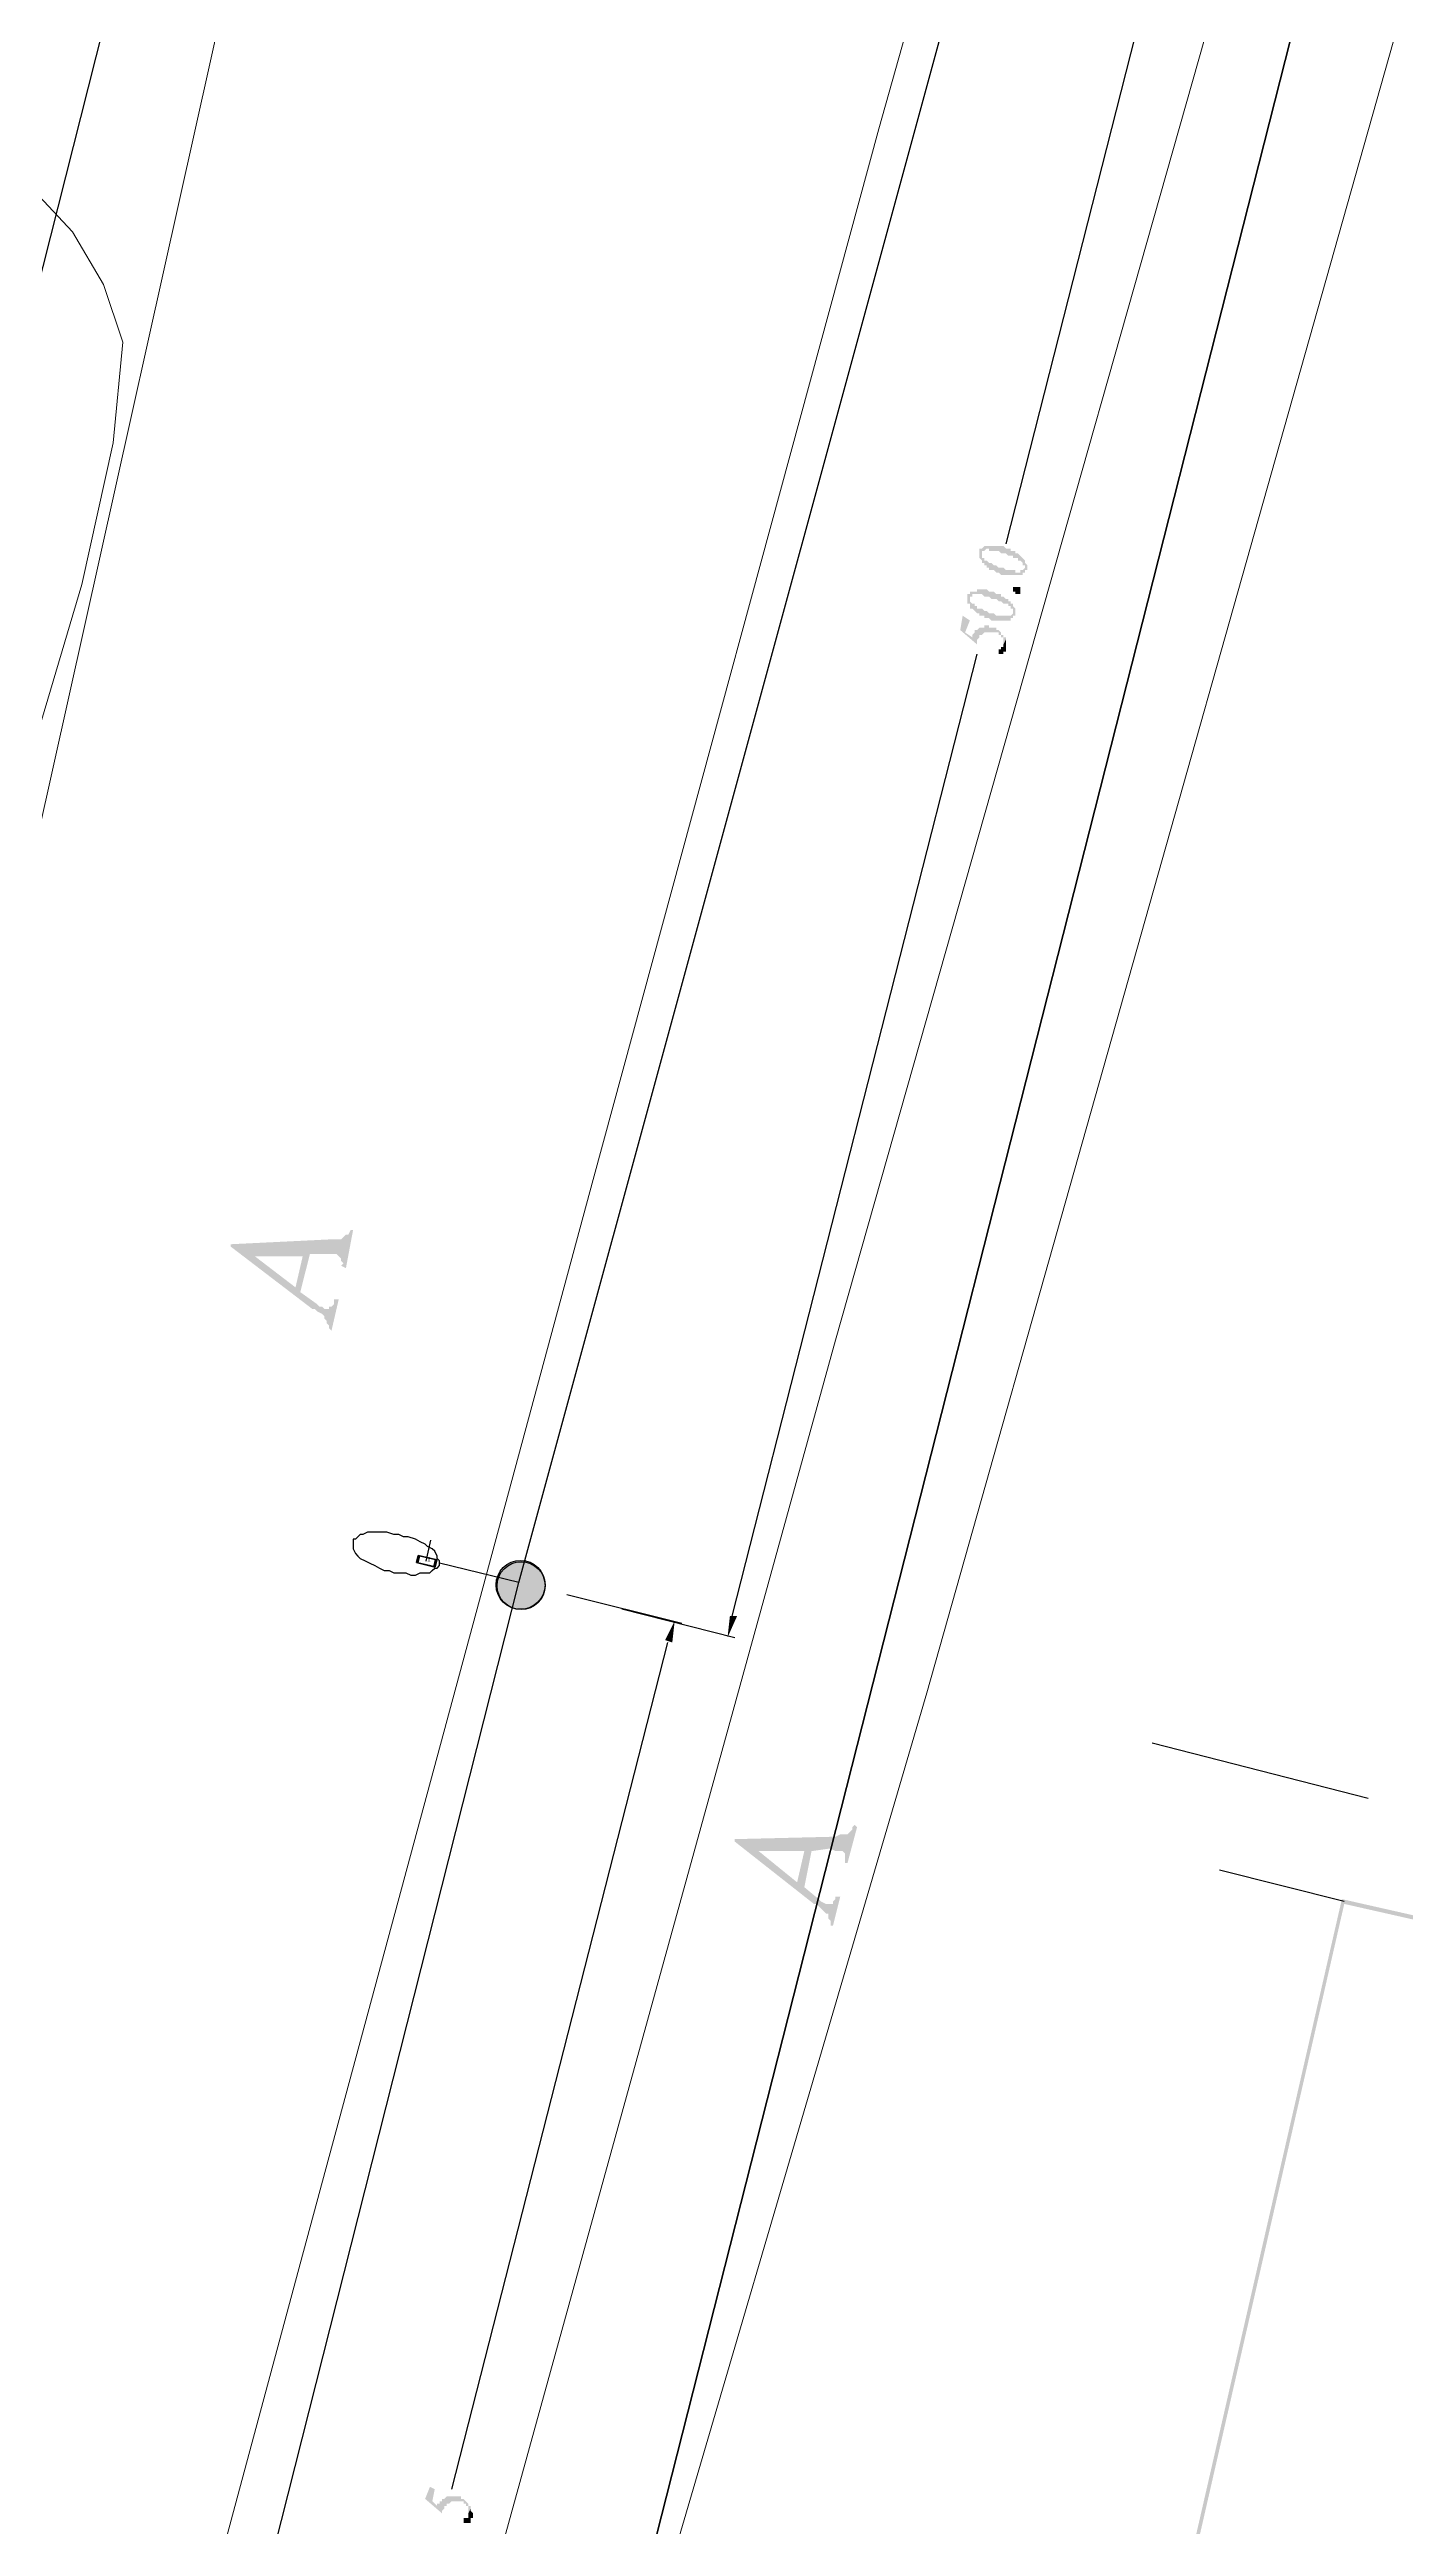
# Model space of a CAD drawing. Extents: x 243 to 885, y -99 to 1005.
# Drawn here: x 405.6 to 437.2, y 308 to 365.9 of the extents above; entities that cross this region are included whole.
import ezdxf

# ---------------------------------------------------------------- set-up
doc = ezdxf.new("R2010")
doc.units = 0
doc.header["$MEASUREMENT"] = 0
for name, color, linetype in [('DLXLUM01', 6, 'Continuous'), ('DLXLUMEX', 2, 'Continuous'), ('DLXSCENE', 7, 'Continuous'), ('PDF _Геометрия', 7, 'Continuous'), ('PDF _Сплошная заливка', 7, 'Continuous')]:
    doc.layers.add(name, color=color, linetype=linetype)

# ---------------------------------------------------------------- blocks, each defined once
blk = doc.blocks.new('*U10')
for p, q in [((-0.214, 0.137), (-0.253, -0.028)), ((-0.253, -0.028), (-0.214, 0.137)), ((-0.185, 0.13), (-0.224, -0.035)), ((-0.224, -0.035), (-0.185, 0.13)), ((-0.185, 0.13), (-0.214, 0.137)), ((-0.214, 0.137), (-0.185, 0.13)), ((0.195, 0.042), (-0.214, 0.137)), ((-0.214, 0.137), (0.195, 0.042)), ((0.224, 0.035), (-0.185, 0.13)), ((-0.185, 0.13), (0.224, 0.035)), ((0.156, -0.124), (0.195, 0.042)), ((0.195, 0.042), (0.156, -0.124)), ((0.185, -0.13), (0.224, 0.035)), ((0.224, 0.035), (0.185, -0.13)), ((0.224, 0.035), (0.195, 0.042)), ((0.195, 0.042), (0.224, 0.035)), ((-0.224, -0.035), (-0.253, -0.028)), ((-0.253, -0.028), (0.156, -0.124)), ((-0.253, -0.028), (-0.224, -0.035)), ((0.156, -0.124), (-0.253, -0.028)), ((-0.224, -0.035), (0.185, -0.13)), ((0.185, -0.13), (-0.224, -0.035)), ((0.156, -0.124), (0.185, -0.13)), ((0.185, -0.13), (0.156, -0.124))]:
    blk.add_line(p, q)
at = {"color": 1}
blk.add_line((-0.029, 0.007), (0.084, 0.494), dxfattribs=at)
at = {"layer": 'DLXLUMEX', "color": 7}
blk.add_text('1', height=0.1, dxfattribs=at).set_placement((0, 0))
blk = doc.blocks.new('*U46')
blk.add_line((33.147, -9.687), (212.825, 698.104))

msp = doc.modelspace()

# ---------------------------------------------------------------- hatches: boundary and pattern name
at = {"layer": 'PDF _Сплошная заливка', "linetype": 'ByBlock', "transparency": 33554559}
h = msp.add_hatch(color=256, dxfattribs=at)
h.paths.add_polyline_path([(456.759, 325.154), (458.775, 333.553), (460.175, 333.217), (463.366, 346.543), (462.023, 346.879), (463.926, 355.446), (465.55, 355.054), (467.174, 362.165), (453.904, 365.132), (443.377, 320.955), (435.707, 322.691), (425.516, 278.233), (438.674, 275.21), (440.242, 282.097), (438.842, 282.489), (440.802, 291.056), (442.314, 290.608), (445.225, 304.158), (443.937, 304.438), (445.953, 312.948), (447.409, 312.668), (448.921, 319.667), (456.703, 317.82), (458.271, 324.762)])
h.paths.add_polyline_path([(458.719, 333.665), (456.591, 325.098), (458.159, 324.706), (456.647, 317.931), (448.809, 319.779), (447.297, 312.78), (445.841, 313.06), (443.825, 304.382), (445.113, 304.102), (442.202, 290.776), (440.69, 291.168), (438.73, 282.377), (440.13, 282.041), (438.618, 275.322), (425.628, 278.289), (435.763, 322.579), (443.433, 320.843), (453.96, 365.02), (467.062, 362.053), (465.494, 355.166), (463.87, 355.558), (461.911, 346.767), (463.254, 346.487), (460.119, 333.329)], flags=0)
for color, points in [(6, [(427.252, 354.102), (427.252, 353.99), (427.308, 354.102), (427.308, 354.158), (427.364, 354.158), (427.42, 354.214), (427.476, 354.214), (427.476, 354.158), (427.532, 354.158), (427.588, 354.158), (427.644, 354.158), (427.7, 354.158), (427.756, 354.102), (427.812, 354.102), (427.868, 354.102), (427.924, 354.046), (427.98, 354.046), (428.036, 354.046), (428.036, 353.99), (428.092, 353.99), (428.148, 353.99), (428.148, 353.934), (428.204, 353.934), (428.26, 353.878), (428.26, 353.822), (428.316, 353.822), (428.316, 353.766), (428.26, 353.654), (428.316, 353.654), (428.316, 353.71), (428.372, 353.71), (428.372, 353.766), (428.372, 353.822), (428.316, 353.878), (428.316, 353.934), (428.26, 353.99), (428.204, 354.046), (428.148, 354.102), (428.092, 354.102), (428.092, 354.158), (428.036, 354.158), (427.98, 354.158), (427.98, 354.214), (427.924, 354.214), (427.868, 354.214), (427.812, 354.27), (427.756, 354.27), (427.7, 354.27), (427.644, 354.27), (427.588, 354.27), (427.532, 354.27), (427.476, 354.27), (427.42, 354.27), (427.364, 354.27), (427.308, 354.214), (427.252, 354.214), (427.252, 354.158)]), (6, [(427.252, 353.99), (427.308, 353.934), (427.308, 353.878), (427.364, 353.878), (427.364, 353.822), (427.42, 353.822), (427.42, 353.766), (427.476, 353.766), (427.476, 353.71), (427.532, 353.71), (427.588, 353.71), (427.644, 353.654), (427.7, 353.654), (427.756, 353.598), (427.812, 353.598), (427.868, 353.598), (427.924, 353.598), (427.98, 353.598), (428.036, 353.598), (428.092, 353.598), (428.148, 353.598), (428.204, 353.598), (428.26, 353.598), (428.26, 353.654), (428.316, 353.766), (428.26, 353.71), (428.204, 353.71), (428.204, 353.654), (428.148, 353.654), (428.092, 353.654), (428.092, 353.71), (428.036, 353.71), (427.98, 353.71), (427.924, 353.71), (427.868, 353.71), (427.812, 353.766), (427.756, 353.766), (427.7, 353.766), (427.644, 353.822), (427.588, 353.822), (427.532, 353.878), (427.476, 353.878), (427.42, 353.934), (427.364, 353.934), (427.364, 353.99), (427.308, 353.99), (427.308, 354.046), (427.308, 354.102)]), (6, [(426.972, 353.094), (426.972, 352.926), (427.028, 353.038), (427.028, 353.094), (427.084, 353.094), (427.084, 353.15), (427.14, 353.15), (427.196, 353.15), (427.252, 353.15), (427.308, 353.15), (427.364, 353.094), (427.42, 353.094), (427.476, 353.094), (427.532, 353.038), (427.588, 353.038), (427.644, 353.038), (427.7, 352.982), (427.756, 352.982), (427.812, 352.926), (427.868, 352.926), (427.924, 352.926), (427.924, 352.87), (427.98, 352.87), (427.98, 352.814), (428.036, 352.814), (428.036, 352.758), (428.036, 352.702), (428.036, 352.59), (428.036, 352.646), (428.092, 352.646), (428.092, 352.702), (428.092, 352.758), (428.092, 352.814), (428.036, 352.87), (428.036, 352.926), (427.98, 352.926), (427.98, 352.982), (427.924, 352.982), (427.924, 353.038), (427.868, 353.038), (427.812, 353.094), (427.756, 353.094), (427.756, 353.15), (427.7, 353.15), (427.644, 353.15), (427.588, 353.206), (427.532, 353.206), (427.476, 353.206), (427.42, 353.262), (427.364, 353.262), (427.308, 353.262), (427.252, 353.262), (427.196, 353.262), (427.196, 353.206), (427.14, 353.206), (427.084, 353.206), (427.028, 353.206), (427.028, 353.15), (426.972, 353.15)]), (6, [(428.036, 353.262), (428.036, 353.318), (428.092, 353.318), (428.148, 353.318), (428.204, 353.318), (428.204, 353.262), (428.204, 353.206), (428.204, 353.15), (428.148, 353.15), (428.092, 353.15), (428.092, 353.206), (428.036, 353.206), (428.036, 353.262)]), (6, [(426.972, 352.926), (427.028, 352.926), (427.028, 352.814), (427.084, 352.814), (427.14, 352.758), (427.196, 352.702), (427.252, 352.702), (427.252, 352.646), (427.308, 352.646), (427.364, 352.646), (427.364, 352.59), (427.42, 352.59), (427.476, 352.59), (427.532, 352.534), (427.588, 352.534), (427.644, 352.534), (427.7, 352.534), (427.756, 352.534), (427.812, 352.534), (427.868, 352.534), (427.924, 352.534), (427.98, 352.534), (427.98, 352.59), (428.036, 352.59), (428.036, 352.702), (427.98, 352.646), (427.924, 352.646), (427.868, 352.646), (427.812, 352.646), (427.756, 352.646), (427.7, 352.646), (427.644, 352.646), (427.588, 352.702), (427.532, 352.702), (427.476, 352.702), (427.42, 352.758), (427.364, 352.758), (427.308, 352.814), (427.252, 352.814), (427.196, 352.814), (427.196, 352.87), (427.14, 352.87), (427.14, 352.926), (427.084, 352.926), (427.028, 352.982), (427.028, 353.038)]), (6, [(426.86, 352.646), (426.804, 352.31), (427.196, 351.974), (427.196, 352.03), (427.196, 352.086), (427.252, 352.142), (427.252, 352.198), (427.308, 352.198), (427.364, 352.254), (427.42, 352.254), (427.476, 352.254), (427.532, 352.254), (427.588, 352.254), (427.644, 352.254), (427.7, 352.254), (427.7, 352.198), (427.756, 352.198), (427.756, 352.142), (427.812, 352.142), (427.812, 352.086), (427.812, 352.03), (427.812, 351.974), (427.868, 352.086), (427.868, 352.142), (427.812, 352.142), (427.812, 352.198), (427.756, 352.198), (427.756, 352.254), (427.7, 352.31), (427.644, 352.31), (427.644, 352.366), (427.588, 352.366), (427.532, 352.366), (427.476, 352.366), (427.476, 352.422), (427.42, 352.422), (427.364, 352.422), (427.364, 352.366), (427.308, 352.366), (427.252, 352.366), (427.196, 352.31), (427.14, 352.31), (427.14, 352.254), (427.084, 352.198), (427.084, 352.142), (426.916, 352.254), (427.028, 352.534)]), (6, [(427.7, 351.806), (427.7, 351.75), (427.756, 351.75), (427.812, 351.75), (427.812, 351.806), (427.868, 351.806), (427.868, 351.862), (427.868, 351.918), (427.868, 351.974), (427.868, 352.03), (427.868, 352.086), (427.812, 351.974), (427.812, 351.918), (427.756, 351.918), (427.756, 351.862), (427.7, 351.862)]), (256, [(409.783, 337.976), (410.342, 337.697), (411.462, 337.697), (411.294, 336.969), (411.63, 337.752), (412.022, 337.752), (412.078, 337.752), (412.134, 337.752), (412.19, 337.752), (412.246, 337.752), (412.302, 337.697), (412.358, 337.641), (412.358, 337.585), (412.414, 337.529), (412.358, 337.473), (412.47, 337.417), (412.638, 338.312), (412.582, 338.312), (412.526, 338.2), (412.47, 338.2), (412.414, 338.144), (412.358, 338.088), (412.246, 338.088), (412.19, 338.088), (412.078, 338.088)]), (256, [(409.783, 337.976), (409.783, 337.92), (411.686, 336.465), (411.742, 336.465), (411.798, 336.409), (411.91, 336.353), (411.966, 336.297), (411.966, 336.241), (412.022, 336.185), (412.022, 336.129), (412.078, 336.073), (412.078, 336.017), (412.134, 335.961), (412.302, 336.689), (412.19, 336.689), (412.19, 336.633), (412.19, 336.577), (412.134, 336.521), (412.078, 336.521), (412.078, 336.465), (411.966, 336.465), (411.91, 336.521), (411.854, 336.521), (411.798, 336.577), (411.406, 336.857), (411.63, 337.752), (411.294, 336.969), (410.342, 337.697)]), (256, [(416.837, 329.522), (417.061, 329.746), (417.117, 330.026), (417.061, 330.306), (416.837, 330.53), (416.558, 330.586), (416.278, 330.53), (416.054, 330.306), (415.998, 330.026), (416.054, 329.746), (416.278, 329.522), (416.558, 329.466)]), (256, [(421.541, 324.091), (422.101, 323.811), (423.165, 323.811), (422.997, 323.083), (423.333, 323.811), (423.724, 323.867), (423.78, 323.867), (423.892, 323.811), (423.948, 323.811), (424.004, 323.811), (424.06, 323.811), (424.116, 323.755), (424.116, 323.699), (424.116, 323.643), (424.116, 323.531), (424.172, 323.531), (424.396, 324.371), (424.34, 324.427), (424.284, 324.371), (424.284, 324.315), (424.228, 324.259), (424.172, 324.203), (424.116, 324.203), (424.06, 324.203), (424.004, 324.203), (423.892, 324.147), (423.836, 324.147)]), (256, [(421.541, 324.091), (421.541, 324.035), (423.389, 322.579), (423.444, 322.579), (423.556, 322.467), (423.612, 322.411), (423.668, 322.355), (423.724, 322.355), (423.724, 322.299), (423.724, 322.243), (423.78, 322.187), (423.78, 322.075), (423.836, 322.075), (424.004, 322.747), (423.948, 322.747), (423.892, 322.747), (423.892, 322.691), (423.836, 322.635), (423.836, 322.579), (423.78, 322.579), (423.724, 322.579), (423.668, 322.579), (423.556, 322.635), (423.5, 322.691), (423.165, 322.971), (423.333, 323.811), (422.997, 323.083), (422.101, 323.811)]), (256, [(414.43, 308.973), (414.318, 308.693), (414.71, 308.357), (414.71, 308.413), (414.766, 308.469), (414.766, 308.525), (414.822, 308.525), (414.822, 308.581), (414.878, 308.581), (414.934, 308.637), (414.99, 308.637), (415.046, 308.637), (415.102, 308.637), (415.158, 308.637), (415.214, 308.637), (415.214, 308.581), (415.27, 308.581), (415.27, 308.525), (415.326, 308.525), (415.326, 308.469), (415.326, 308.413), (415.326, 308.357), (415.382, 308.469), (415.382, 308.525), (415.326, 308.525), (415.326, 308.581), (415.27, 308.637), (415.214, 308.693), (415.158, 308.693), (415.158, 308.749), (415.102, 308.749), (415.046, 308.749), (414.99, 308.749), (414.934, 308.749), (414.878, 308.749), (414.822, 308.749), (414.766, 308.693), (414.71, 308.693), (414.71, 308.637), (414.654, 308.637), (414.654, 308.581), (414.598, 308.581), (414.598, 308.525), (414.486, 308.637), (414.542, 308.917)]), (256, [(415.214, 308.189), (415.214, 308.133), (415.27, 308.133), (415.326, 308.133), (415.382, 308.133), (415.382, 308.189), (415.382, 308.245), (415.438, 308.245), (415.438, 308.301), (415.438, 308.357), (415.382, 308.413), (415.382, 308.469), (415.326, 308.357), (415.326, 308.301), (415.326, 308.245), (415.27, 308.245), (415.214, 308.245)])]:
    msp.add_hatch(color=color, dxfattribs=at).paths.add_polyline_path(points)

# ---------------------------------------------------------------- linework, layer by layer
at = {"layer": 'PDF _Геометрия', "color": 3, "linetype": 'ByBlock', "lineweight": 25}
msp.add_lwpolyline([(545.057, 1000.691), (599.929, 988.931), (493.714, 678.461), (504.407, 641.447), (324.731, -66.338), (291.584, -56.652), (468.909, 649.565), (472.101, 649.565), (480.667, 670.736), (470.477, 695.258)], close=True, dxfattribs=at)
at = {"layer": 'PDF _Геометрия', "color": 1, "linetype": 'ByBlock', "lineweight": 25}
for points in [[(476.692, 642.965), (398.752, 334.505)], [(380.387, 195.814), (393.265, 243.407), (405.583, 286.912), (416.502, 330.082), (429.66, 378.346)]]:
    msp.add_lwpolyline(points, dxfattribs=at)
at = {"layer": 'PDF _Геометрия', "linetype": 'ByBlock', "lineweight": 18}
for points in [[(333.354, 430.027), (419.245, 410.206), (403.791, 340.832), (318.18, 361.437), (333.354, 430.027), (325.907, 396.264), (263.869, 409.814)], [(448.809, 396.208), (444.889, 397.048), (441.194, 397.271), (438.282, 397.215), (435.651, 396.208), (434.027, 394.864), (433.131, 393.24), (424.9, 364.013), (418.237, 339.488), (411.406, 314.18), (404.911, 290.048), (397.688, 265.803), (397.464, 263.452), (397.688, 261.156), (398.136, 259.756), (399.312, 258.412), (401.384, 256.341), (405.863, 254.885), (411.014, 253.821), (424.228, 251.246), (413.814, 196.318), (400.6, 199.229)], [(441.306, 397.16), (423.892, 335.737), (412.694, 295.199), (402.112, 256.117)], [(405.919, 254.941), (417.957, 300.014), (426.02, 327.506), (439.066, 373.699), (445.113, 396.936)], [(403.903, 363.229), (405.303, 362.445), (406.087, 361.605), (406.815, 360.373), (407.263, 359.029), (407.039, 356.678), (406.311, 353.374), (403.959, 345.479), (402.336, 343.296), (400.6, 342.12), (398.472, 341.896)]]:
    msp.add_lwpolyline(points, dxfattribs=at)
at = {"layer": 'PDF _Геометрия', "color": 6, "linetype": 'ByBlock', "lineweight": 25}
for points in [[(433.579, 376.779), (427.868, 354.326)], [(421.485, 329.298), (427.196, 351.75)], [(418.909, 329.466), (421.541, 328.794)]]:
    msp.add_lwpolyline(points, dxfattribs=at)
at = {"layer": 'PDF _Геометрия', "linetype": 'ByBlock', "lineweight": 25}
msp.add_lwpolyline([(412.638, 331.034), (412.638, 330.866), (412.694, 330.754), (412.75, 330.698), (412.806, 330.642), (412.918, 330.586), (413.03, 330.53), (413.142, 330.474), (413.254, 330.418), (413.366, 330.362), (413.478, 330.362), (413.59, 330.306), (413.758, 330.306), (413.87, 330.306), (413.982, 330.25), (414.094, 330.25), (414.206, 330.306), (414.318, 330.306), (414.43, 330.306), (414.486, 330.362), (414.542, 330.418), (414.598, 330.418), (414.654, 330.474), (414.654, 330.53), (414.654, 330.586), (414.598, 330.642), (414.598, 330.698), (414.542, 330.81), (414.486, 330.866), (414.374, 330.922), (414.318, 330.978), (414.206, 331.034), (414.094, 331.09), (413.926, 331.145), (413.814, 331.145), (413.702, 331.201), (413.59, 331.201), (413.422, 331.257), (413.31, 331.257), (413.198, 331.257), (413.086, 331.257), (412.974, 331.257), (412.862, 331.201), (412.806, 331.201), (412.75, 331.145), (412.694, 331.09), (412.638, 331.09)], close=True, dxfattribs=at)
for points in [[(416.502, 330.082), (414.654, 330.53)], [(417.621, 329.802), (420.309, 329.13)], [(419.973, 328.682), (414.934, 308.917)]]:
    msp.add_lwpolyline(points, dxfattribs=at)
at = {"layer": 'PDF _Геометрия', "color": 2, "linetype": 'ByBlock', "lineweight": 25}
for points in [[(436.323, 325.042), (431.283, 326.33)], [(435.763, 322.635), (432.851, 323.363)]]:
    msp.add_lwpolyline(points, dxfattribs=at)
at = {"layer": 'PDF _Геометрия', "linetype": 'ByBlock', "lineweight": 25}
for centre, radius in [((416.546, 330.026), 0.571), ((416.546, 330.026), 0.571), ((416.558, 330.007), 0.56)]:
    msp.add_circle(centre, radius, dxfattribs=at)
at = {"layer": 'PDF _Сплошная заливка', "linetype": 'ByBlock', "lineweight": 25, "transparency": 33554559}
msp.add_solid([(419.917, 328.738), (420.085, 328.682), (420.141, 329.186)], dxfattribs=at)
at = {"layer": 'PDF _Сплошная заливка', "color": 6, "linetype": 'ByBlock', "lineweight": 25, "transparency": 33554559}
msp.add_solid([(421.429, 329.298), (421.597, 329.298), (421.373, 328.794)], dxfattribs=at)

# ---------------------------------------------------------------- block references
at = {"layer": 'DLXLUM01'}
msp.add_blockref('*U10', (414.368, 330.573), dxfattribs=at)
at = {"layer": 'DLXSCENE'}
msp.add_blockref('*U46', (291.582, -56.659), dxfattribs=at)

doc.saveas('drawing.dxf')
